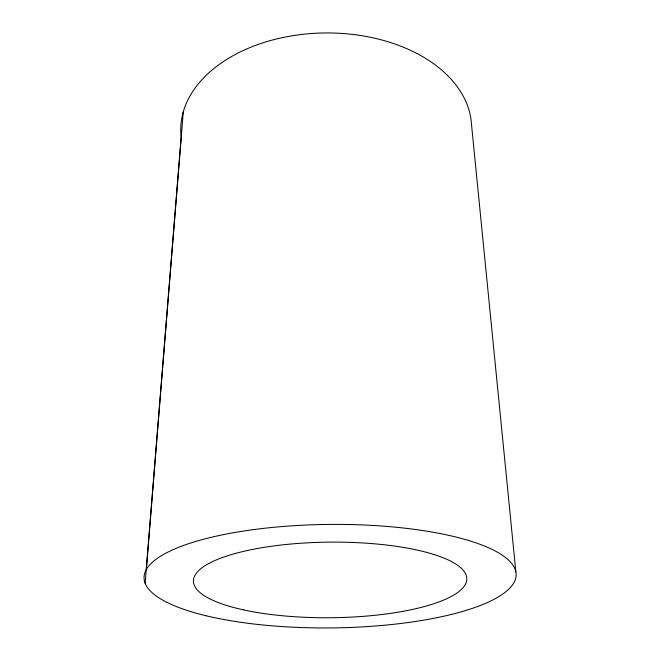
<?xml version="1.0" encoding="UTF-8"?>
<svg xmlns="http://www.w3.org/2000/svg" width="661" height="661" viewBox="0 0 661 661"><rect width="100%" height="100%" fill="white"/><g stroke="black" fill="none" stroke-linecap="round" stroke-linejoin="round"><path stroke-width="0.99" d="M145.147 583.283L181.18 137.191A145.453 96.052 -0.5 0 1 313.843 33.356A145.453 96.052 -0.5 0 1 471.012 119.459L515.853 571.864M146.345 569.542L183.295 111.759M243.132 609.797A136.695 37.809 -0.5 0 0 464.923 585.101A136.695 37.809 -0.5 0 0 282.305 544.895A136.695 37.809 -0.5 0 0 243.132 609.797M205.877 615.705A186.047 51.756 -0.5 0 0 512.143 585.365A186.047 51.756 -0.5 0 0 272.241 527.445A186.047 51.756 -0.5 0 0 205.877 615.705"/></g></svg>
